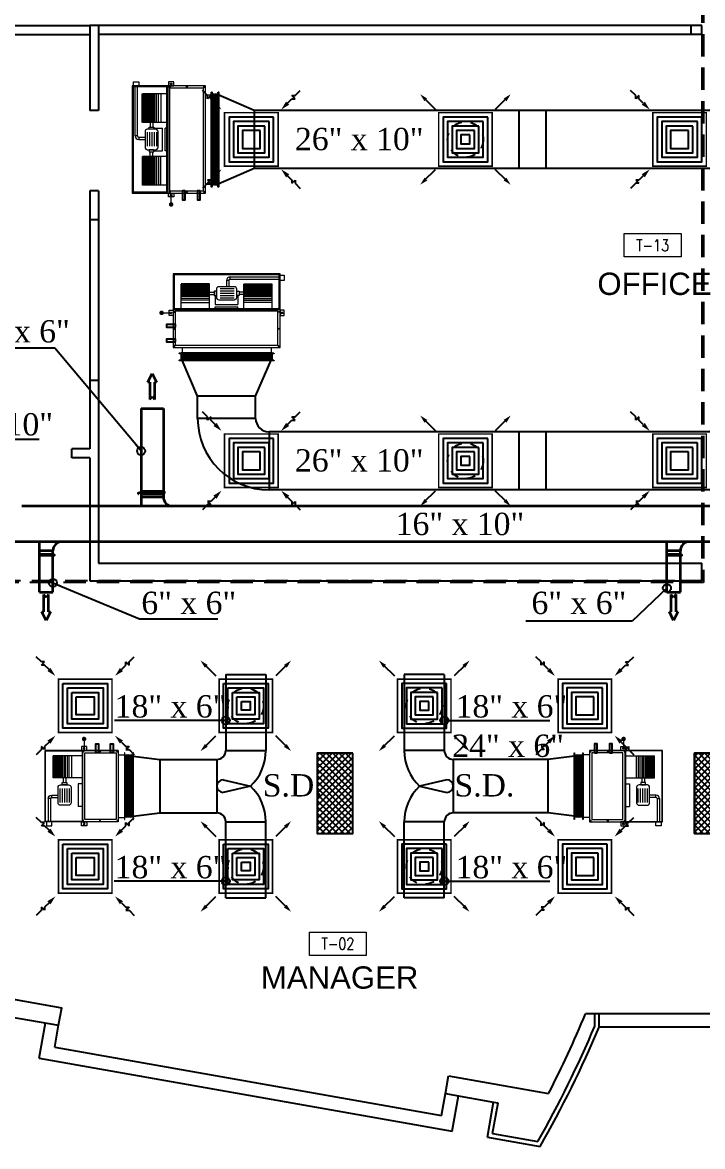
# Model space of a CAD drawing. Extents: x -432 to -365, y -145 to 173.
# Drawn here: x -390.32 to -382.69, y -18.58 to -5.99 of the extents above; entities that cross this region are included whole.
import ezdxf
from ezdxf.enums import TextEntityAlignment as Align

# ---------------------------------------------------------------- set-up
doc = ezdxf.new("R2010")
doc.units = 0
doc.header["$MEASUREMENT"] = 0
for name, pattern in [('DASHDOT', [1, 0.5, -0.25, 0, -0.25]), ('HIDDEN', [0.375, 0.25, -0.125]), ('HIDDEN-Z', [3, 2, -1])]:
    doc.linetypes.add(name, pattern=pattern)
for name, color, linetype in [('01_AC-EQUIP', 206, 'Continuous'), ('03_AC-S.DUCT', 5, 'Continuous'), ('12-AC-FL.CONN.', 2, 'Continuous'), ('A.C.VOLUM DAMPER', 2, 'Continuous'), ('COLHATCH', 5, 'Continuous'), ('column', 6, 'Continuous'), ('elev', 2, 'Continuous'), ('FASEL', 253, 'Continuous'), ('M-CH-WP-R', 40, 'HIDDEN-Z'), ('M-CH-WP-S', 142, 'Continuous'), ('M-DIFUSER', 195, 'Continuous'), ('M-DUCT-RA', 30, 'Continuous'), ('M-DUCT-SA', 5, 'Continuous'), ('M-EQBMNT', 21, 'Continuous'), ('METAL-EDGE', 253, 'Continuous'), ('WALL', 4, 'Continuous'), ('WIN', 5, 'Continuous'), ('ZONE TEXT', 73, 'Continuous')]:
    doc.layers.add(name, color=color, linetype=linetype)
for name, color, linetype, lineweight in [('04-AC_F.A.DUCT', 4, 'Continuous', 35), ('A-SYMB-RMNU', 4, 'Continuous', 9), ('AC-TEXT', 15, 'Continuous', 30)]:
    doc.layers.add(name, color=color, linetype=linetype, lineweight=lineweight)
doc.styles.add('AC', font='romans.shx', dxfattribs={"height": 0.2})
doc.styles.add('ARABY', font='sosa.shx')
doc.styles.add('ROMANS-TITLE', font='ROMANS.shx', dxfattribs={"width": 0.8})
doc.dimstyles.new('IHAB', dxfattribs={"dimscale": 0, "dimtxt": 0.15, "dimasz": 0.09, "dimexe": 0.18, "dimexo": 0.0625, "dimgap": 0, "dimtad": 0, "dimtih": 1, "dimtoh": 1, "dimzin": 0, "dimdsep": 46, "dimtxsty": 'ARABY', "dimcen": 0.03, "dimse1": 1, "dimse2": 1, "dimclrd": 36, "dimclrt": 42, "dimadec": 0, "dimazin": 0, "dimtfac": 1, "dimtmove": 1, "dimatfit": 3, "dimldrblk": 'ORIGIN', "dimfxl": 1, "dimtolj": 1, "dimtzin": 0, "dimarcsym": 0})

# ---------------------------------------------------------------- blocks, each defined once
blk = doc.blocks.new('A-ROOM')
at = {"layer": 'A-SYMB-RMNU'}
blk.add_lwpolyline([(-425, 175), (425, 175), (425, -175), (-425, -175)], close=True, dxfattribs=at)
at = {"layer": 'A-SYMB-RMNU', "style": 'ROMANS-TITLE', "width": 0.8}
blk.add_attdef('ROOM-NO', text='', height=175, dxfattribs=at).set_placement((0, 0), align=Align.MIDDLE)
blk = doc.blocks.new('*U254')
at = {"layer": 'M-DIFUSER', "ltscale": 5, "const_width": 18}
blk.add_lwpolyline([(-300, 300), (300, 300), (300, -300), (-300, -300)], close=True, dxfattribs=at)
at = {"layer": 'M-DIFUSER', "color": 21}
for points in [[(250, 250), (-250, 250), (-250, -250), (250, -250)], [(200, 200), (-200, 200), (-200, -200), (200, -200)], [(150, 150), (-150, 150), (-150, -150), (150, -150)], [(100, 100), (-100, 100), (-100, -100), (100, -100)]]:
    blk.add_lwpolyline(points, close=True, dxfattribs=at)
at = {"layer": 'M-DUCT-RA', "color": 30}
for p, q in [((-491, 491), (-549, 549)), ((491, 491), (549, 549)), ((-491, 455), (-491, 491)), ((-455, 491), (-491, 455)), ((-455, 455), (-455, 491)), ((-406, 406), (-455, 455)), ((406, 406), (455, 455)), ((455, 491), (491, 491)), ((491, 455), (455, 491)), ((455, 455), (491, 455)), ((-491, -491), (-549, -549)), ((-491, -455), (-455, -491)), ((-455, -455), (-491, -455)), ((-455, -491), (-491, -491)), ((-406, -406), (-455, -455)), ((406, -406), (455, -455)), ((455, -491), (491, -455)), ((455, -455), (455, -491)), ((491, -455), (491, -491)), ((491, -491), (549, -549))]:
    blk.add_line(p, q, dxfattribs=at)
for points in [[(-389, 424), (-424, 389), (-335, 335)], [(424, 389), (389, 424), (335, 335)], [(-424, -389), (-389, -424), (-335, -335)], [(389, -424), (424, -389), (335, -335)]]:
    blk.add_solid(points, dxfattribs=at)
blk = doc.blocks.new('*U251')
at = {"layer": 'M-DIFUSER', "ltscale": 5, "const_width": 18}
blk.add_lwpolyline([(-300, 300), (300, 300), (300, -300), (-300, -300)], close=True, dxfattribs=at)
at = {"layer": 'M-DIFUSER', "color": 21}
for points in [[(250, 250), (-250, 250), (-250, -250), (250, -250)], [(200, 200), (-200, 200), (-200, -200), (200, -200)], [(150, 150), (-150, 150), (-150, -150), (150, -150)], [(100, 100), (-100, 100), (-100, -100), (100, -100)], [(50, 50), (-50, 50), (-50, -50), (50, -50)]]:
    blk.add_lwpolyline(points, close=True, dxfattribs=at)
at = {"layer": 'M-DUCT-SA', "color": 5, "extrusion": (-5.07059e-20, -1.19855e-17, -1)}
blk.add_line((-461, 461), (-335, 335), dxfattribs=at)
at = {"layer": 'M-DUCT-SA', "color": 5, "extrusion": (-1.19855e-17, 5.07059e-20, -1)}
blk.add_line((461, 461), (335, 335), dxfattribs=at)
at = {"layer": 'M-DUCT-SA', "color": 5, "extrusion": (1.19855e-17, -5.07059e-20, -1)}
blk.add_line((-461, -461), (-335, -335), dxfattribs=at)
at = {"layer": 'M-DUCT-SA', "color": 5, "extrusion": (5.07059e-20, 1.19855e-17, -1)}
blk.add_line((461, -461), (335, -335), dxfattribs=at)
at = {"layer": 'M-DUCT-SA', "color": 5, "extrusion": (-5.07059e-20, -1.19855e-17, -1)}
blk.add_solid([(460, 428), (429, 459), (507, 507)], dxfattribs=at)
at = {"layer": 'M-DUCT-SA', "color": 5, "extrusion": (5.07059e-20, -1.19855e-17, -1)}
blk.add_solid([(-460, 428), (-429, 459), (-507, 507)], dxfattribs=at)
at = {"layer": 'M-DUCT-SA', "color": 5, "extrusion": (1.19855e-17, -5.07059e-20, -1)}
blk.add_solid([(428, -460), (459, -429), (507, -507)], dxfattribs=at)
at = {"layer": 'M-DUCT-SA', "color": 5, "extrusion": (-1.19855e-17, -5.07059e-20, -1)}
blk.add_solid([(-428, -460), (-459, -429), (-507, -507)], dxfattribs=at)
blk = doc.blocks.new('A$C7E27466D')
at = {"layer": '01_AC-EQUIP', "color": 2, "lineweight": 20}
for p, q in [((-75.3, 98.1), (-73.7, 98.7)), ((-75.3, 98.1), (-73.7, 97.6)), ((-75.3, 97.1), (-73.7, 97.6)), ((-75.3, 97.1), (-73.7, 96.6)), ((-75.3, 96.1), (-73.7, 96.6)), ((-75.3, 96.1), (-73.7, 95.6)), ((-75.3, 95.1), (-73.7, 95.6)), ((-75.3, 95.1), (-73.7, 94.6)), ((-75.3, 94.1), (-73.7, 94.6)), ((-75.3, 94.1), (-73.7, 93.6)), ((-75.3, 93.1), (-73.7, 93.6)), ((-75.3, 93.1), (-73.7, 92.5)), ((-75.3, 92), (-73.7, 92.5)), ((-75.3, 92), (-73.7, 91.5)), ((-75.3, 91), (-73.7, 91.5)), ((-75.3, 91), (-73.7, 90.5)), ((-75.3, 90), (-73.7, 90.5)), ((-75.3, 90), (-73.7, 89.5)), ((-6.3, 97.6), (-73.7, 97.6)), ((-6.3, 96.6), (-73.7, 96.6)), ((-6.3, 95.6), (-73.7, 95.6)), ((-6.3, 94.6), (-73.7, 94.6)), ((-6.3, 93.6), (-73.7, 93.6)), ((-6.3, 92.5), (-73.7, 92.5)), ((-6.3, 91.5), (-73.7, 91.5)), ((-6.3, 90.5), (-73.7, 90.5)), ((-4.7, 98.1), (-6.3, 98.7)), ((-4.7, 98.1), (-6.3, 97.6)), ((-4.7, 97.1), (-6.3, 97.6)), ((-4.7, 97.1), (-6.3, 96.6)), ((-4.7, 96.1), (-6.3, 96.6)), ((-4.7, 96.1), (-6.3, 95.6)), ((-4.7, 95.1), (-6.3, 95.6)), ((-4.7, 95.1), (-6.3, 94.6)), ((-4.7, 94.1), (-6.3, 94.6)), ((-4.7, 94.1), (-6.3, 93.6)), ((-4.7, 93.1), (-6.3, 93.6)), ((-4.7, 93.1), (-6.3, 92.5)), ((-4.7, 92), (-6.3, 92.5)), ((-4.7, 92), (-6.3, 91.5)), ((-4.7, 91), (-6.3, 91.5)), ((-4.7, 91), (-6.3, 90.5)), ((-4.7, 90), (-6.3, 90.5)), ((-4.7, 90), (-6.3, 89.5))]:
    blk.add_line(p, q, dxfattribs=at)
at = {"layer": '01_AC-EQUIP', "color": 1, "lineweight": 20}
for p, q in [((-75, 82), (-75, 89)), ((-5, 82), (-5, 89)), ((-77.8, 81), (-79.9, 81)), ((-78.9, 80.3), (-78.9, 81.7)), ((-2.2, 81), (-0.1, 81)), ((-1.1, 80.3), (-1.1, 81.7)), ((0, 82), (0, 0)), ((-77.8, 61.5), (-79.9, 61.5)), ((-78.9, 60.8), (-78.9, 62.2)), ((-2.2, 61.5), (-0.1, 61.5)), ((-1.1, 60.8), (-1.1, 62.2)), ((-77.8, 42.5), (-79.9, 42.5)), ((-78.9, 41.8), (-78.9, 43.2)), ((-62.7, 42), (-62.7, 37)), ((-37.3, 42), (-37.3, 37)), ((-30.6, 42), (-30.6, 9)), ((-6.2, 42), (-6.2, 9)), ((-2.2, 42.5), (-0.1, 42.5)), ((-1.1, 41.8), (-1.1, 43.2)), ((-37.3, 37), (-62.7, 37)), ((-58.3, 27.4), (-42.7, 27.4)), ((-6.2, 29.5), (-30.6, 29.5)), ((-30.6, 27), (-6.2, 27)), ((-58.3, 24.8), (-42.7, 24.8)), ((-58.3, 22.1), (-42.7, 22.1)), ((-58.3, 19.4), (-42.7, 19.4)), ((-58.3, 16.8), (-42.7, 16.8)), ((-52.7, 7.4), (-52.7, 14.5)), ((-50, 7.4), (-50, 14.5)), ((-30.6, 23.1), (-36, 23.1)), ((-30.6, 20.4), (-36, 20.4)), ((-30.6, 25), (-6.2, 25)), ((-30.6, 23), (-6.2, 23)), ((-30.6, 21.4), (-6.2, 21.4)), ((-30.6, 19.4), (-6.2, 19.4)), ((-30.6, 18.4), (-6.2, 18.4)), ((-30.6, 17.5), (-6.2, 17.5)), ((-30.6, 16.8), (-6.2, 16.8)), ((-30.6, 15.8), (-6.2, 15.8)), ((-30.6, 14.8), (-6.2, 14.8)), ((-30.6, 13.8), (-6.2, 13.8)), ((-30.6, 12.9), (-6.2, 12.9)), ((-54, 6.1), (-79.6, 6.1)), ((-54, 3.5), (-79.6, 3.5)), ((-54, 6.1), (-54, 3.5)), ((-52.7, 7.4), (-50, 7.4)), ((-30.6, 12.2), (-6.2, 12.2)), ((-30.6, 11.5), (-6.2, 11.5)), ((-30.6, 11), (-6.2, 11)), ((-30.6, 10.6), (-6.2, 10.6)), ((-30.6, 10.3), (-6.2, 10.3)), ((-30.6, 9.9), (-6.2, 9.9)), ((-30.6, 9.6), (-6.2, 9.6)), ((-30.6, 9.4), (-6.2, 9.4)), ((-30.6, 9.2), (-6.2, 9.2)), ((-30.6, 9), (-6.2, 9)), ((-30.6, 9), (-6.2, 9))]:
    blk.add_line(p, q, dxfattribs=at)
at = {"layer": '01_AC-EQUIP', "color": 4, "lineweight": 20}
blk.add_line((12.8, 43.8), (2.3, 43.8), dxfattribs=at)
at = {"layer": '01_AC-EQUIP', "color": 1, "linetype": 'DASHDOT', "lineweight": 20}
blk.add_line((-30.6, 16.8), (-6.2, 16.8), dxfattribs=at)
at = {"layer": '01_AC-EQUIP', "color": 2, "lineweight": 20}
for points in [[(-77.5, 98.7), (-77.5, 99.2), (-2.5, 99.2), (-2.5, 98.7)], [(-77.5, 89), (-77.5, 89.5), (-2.5, 89.5), (-2.5, 89)]]:
    blk.add_lwpolyline(points, close=True, dxfattribs=at)
at = {"layer": '01_AC-EQUIP', "color": 1, "lineweight": 20}
for points in [[(-80, 42), (0, 42), (0, 82), (-80, 82)], [(-77.5, 44.5), (-2.5, 44.5), (-2.5, 79.5), (-77.5, 79.5)], [(-84.4, 40.7), (-80, 40.7), (-80, 46.7), (-84.4, 46.7)], [(-80, 42), (-80, 0), (0, 0), (0, 42)], [(-79.6, 41.6), (-79.6, 0.4), (-0.4, 0.4), (-0.4, 41.6)], [(4.4, 40.7), (0, 40.7), (0, 46.7), (4.4, 46.7)], [(-38.6, 19.3), (-36, 19.3), (-36, 24.3), (-38.6, 24.3)], [(-84.4, 7.6), (-80, 7.6), (-80, 1.6), (-84.4, 1.6)]]:
    blk.add_lwpolyline(points, close=True, dxfattribs=at)
at = {"layer": '01_AC-EQUIP', "color": 4, "lineweight": 20, "const_width": 2.52}
blk.add_lwpolyline([(12.6, 45, 1), (13.1, 42.5, 1)], format="xyb", close=True, dxfattribs=at)
at = {"layer": '01_AC-EQUIP', "color": 1, "lineweight": 20}
blk.add_lwpolyline([(-58.8, 14.5), (-41.2, 14.5, 0.414214), (-38.6, 17.1), (-38.6, 26.4, 0.414214), (-41.2, 29.1), (-58.8, 29.1, 0.414214), (-61.4, 26.4), (-61.4, 17.1, 0.414214)], format="xyb", close=True, dxfattribs=at)
for centre in [(-82.3, 43.8), (2.3, 43.8)]:
    blk.add_circle(centre, 0.932, dxfattribs=at)
for radius in [1.33, 3.99]:
    blk.add_arc((-54, 7.4), radius, 270.0006, 0.0006, dxfattribs=at)
for centre, major_axis, start_param, end_param in [((-78.9, 81), (-0.827, 0), -1.570796, 4.712389), ((-78.9, 81), (-0.47, 0), 3.141593, 9.424778), ((-78.9, 61.5), (-0.827, 0), -1.570796, 4.712389), ((-78.9, 61.5), (-0.47, 0), 3.141593, 9.424778), ((-78.9, 42.5), (-0.827, 0), -1.570796, 4.712389), ((-78.9, 42.5), (-0.47, 0), 3.141593, 9.424778)]:
    blk.add_ellipse(centre, major_axis=major_axis, ratio=0.646018, start_param=start_param, end_param=end_param, dxfattribs=at)
at = {"layer": '01_AC-EQUIP', "color": 1, "lineweight": 20, "extrusion": (0, 0, -1)}
for centre, major_axis, start_param, end_param in [((-1.1, 81), (0.827, 0), -1.570796, 4.712389), ((-1.1, 81), (0.47, 0), 3.141593, 9.424778), ((-1.1, 61.5), (0.827, 0), -1.570796, 4.712389), ((-1.1, 61.5), (0.47, 0), 3.141593, 9.424778), ((-1.1, 42.5), (0.827, 0), -1.570796, 4.712389), ((-1.1, 42.5), (0.47, 0), 3.141593, 9.424778)]:
    blk.add_ellipse(centre, major_axis=major_axis, ratio=0.646018, start_param=start_param, end_param=end_param, dxfattribs=at)
at = {"layer": 'M-CH-WP-R', "color": 6, "linetype": 'ByBlock', "ltscale": 1.5}
blk.add_lwpolyline([(-2.5, 76.2), (-2.5, 73.2), (7.5, 73.2), (7.5, 76.2)], close=True, dxfattribs=at)
at = {"layer": 'M-CH-WP-S', "color": 5, "linetype": 'ByBlock', "ltscale": 1.5}
blk.add_lwpolyline([(-2.5, 59.7), (-2.5, 56.7), (7.5, 56.7), (7.5, 59.7)], close=True, dxfattribs=at)
blk = doc.blocks.new('A$C4397250F')
at = {"layer": '04-AC_F.A.DUCT'}
for p, q in [((0, 0), (-0.0241, -0.0482)), ((-0.0241, -0.0482), (-0.0132, -0.0482)), ((-0.0132, -0.0482), (-0.0132, -0.1443)), ((0.0241, -0.0482), (0, 0)), ((0.0132, -0.0482), (0.0241, -0.0482)), ((0.0132, -0.0482), (0.0132, -0.1443)), ((0, -0.1288), (-0.0132, -0.1443)), ((0.0132, -0.1443), (0, -0.1288))]:
    blk.add_line(p, q, dxfattribs=at)
blk = doc.blocks.new('A$C180A56EA')
at = {"layer": 'A.C.VOLUM DAMPER'}
h = blk.add_hatch(dxfattribs=at)
h.set_pattern_fill('ANSI31', color=256, scale=0.001, style=0)
h.set_pattern_definition([(45, (129.5106855, -230.48025158), (-8.838834765e-05, 8.838834765e-05), [])])
h.paths.add_polyline_path([(0.0459, 0.0039), (0.0459, 0.0065), (0.0401, 0.0065), (0.0401, -0.0027), (0.0459, -0.0027), (0.0459, 0), (0.0603, 0), (0.0603, 0.0128), (0.057, 0.0128), (0.057, 0.0039)])
for p, q in [((-0.1242, 0.0032), (-0.1161, 0.0032)), ((-0.1161, 0.0004), (-0.119, 0.0032)), ((-0.1185, 0), (-0.1161, 0.0024)), ((-0.1161, 0.0015), (-0.1179, 0.0032)), ((-0.1174, 0), (-0.1161, 0.0013)), ((-0.1161, 0.0026), (-0.1168, 0.0032)), ((-0.1163, 0), (-0.1161, 0.0001)), ((-0.1161, 0.0001), (-0.1104, 0.0058)), ((-0.1161, 0.0013), (-0.1116, 0.0058)), ((-0.1161, 0.0024), (-0.1127, 0.0058)), ((-0.1161, -0.0026), (-0.1161, 0.0058)), ((-0.1161, 0.0035), (-0.1138, 0.0058)), ((-0.1161, 0.0058), (-0.1099, 0.0058)), ((-0.1161, 0.0057), (-0.116, 0.0058)), ((-0.1161, 0.0046), (-0.1149, 0.0058)), ((-0.1161, -0.001), (-0.1099, 0.0053)), ((-0.1099, -0.0014), (-0.1161, 0.0048)), ((-0.1161, -0.0021), (-0.1099, 0.0042)), ((-0.1099, -0.0026), (-0.1161, 0.0037)), ((-0.1109, -0.0026), (-0.1161, 0.0026)), ((-0.112, -0.0026), (-0.1161, 0.0015)), ((-0.1131, -0.0026), (-0.1161, 0.0004)), ((-0.1099, -0.0003), (-0.116, 0.0058)), ((-0.1156, -0.0026), (-0.1099, 0.0031)), ((-0.1099, 0.0008), (-0.1149, 0.0058)), ((-0.1145, -0.0026), (-0.1099, 0.002)), ((-0.1099, 0.0019), (-0.1138, 0.0058)), ((-0.1134, -0.0026), (-0.1099, 0.0009)), ((-0.1128, 0.0019), (0.0401, 0.0019)), ((-0.1099, 0.003), (-0.1127, 0.0058)), ((-0.1099, 0.0041), (-0.1116, 0.0058)), ((-0.1099, 0.0052), (-0.1105, 0.0058)), ((0.0401, 0.0121), (-0.1099, 0.0121)), ((-0.0882, 0.0113), (-0.0994, -0.0075)), ((-0.0768, 0.0113), (-0.0656, -0.0075)), ((-0.0402, 0.0113), (-0.0514, -0.0075)), ((-0.0284, 0.0113), (-0.0173, -0.0075)), ((0.0056, 0.0113), (-0.0056, -0.0075)), ((0.0174, 0.0113), (0.0286, -0.0075)), ((0.0459, 0.0065), (0.0401, 0.0065)), ((0.0401, 0.0065), (0.0401, -0.0027)), ((0.0459, 0.0039), (0.0459, 0.0065)), ((0.057, 0.0039), (0.0459, 0.0039)), ((0.0603, 0.0128), (0.057, 0.0128)), ((0.057, 0.0128), (0.057, 0.0039)), ((0.0603, 0.0128), (0.0603, 0)), ((-0.1242, 0), (-0.1161, 0)), ((-0.1142, -0.0026), (-0.1161, -0.0007)), ((-0.1153, -0.0026), (-0.1161, -0.0018)), ((-0.1099, -0.0026), (-0.1161, -0.0026)), ((-0.1123, -0.0026), (-0.1099, -0.0003)), ((-0.1111, -0.0026), (-0.1099, -0.0014)), ((-0.11, -0.0026), (-0.1099, -0.0025)), ((-0.1099, -0.0083), (0.0401, -0.0083)), ((0.0401, -0.0027), (0.0459, -0.0027)), ((0.0603, 0), (0.0459, 0)), ((0.0459, -0.0027), (0.0459, 0))]:
    blk.add_line(p, q, dxfattribs=at)
at = {"layer": 'A.C.VOLUM DAMPER', "extrusion": (0, 0, -1)}
for centre, major_axis, start_param, end_param in [((-0.0938, 0.0019), (0.00135, 0.00135), 3.926991, 7.068583), ((-0.0938, 0.0019), (-0.00135, 0.00135), 2.356195, 5.497787), ((-0.0712, 0.0019), (0.00135, 0.00135), 3.926991, 7.068583), ((-0.0712, 0.0019), (-0.00135, 0.00135), 2.356195, 5.497787), ((-0.0458, 0.0019), (0.00135, 0.00135), 3.926991, 7.068583), ((-0.0458, 0.0019), (-0.00135, 0.00135), 2.356195, 5.497787), ((-0.0228, 0.0019), (0.00135, 0.00135), 3.926991, 7.068583), ((-0.0228, 0.0019), (-0.00135, 0.00135), 2.356194, 5.497787), ((0, 0.0019), (0.00135, 0.00135), 3.926991, 7.068583), ((0, 0.0019), (0.00135, 0.00135), 0.785398, 3.926991), ((0.023, 0.0019), (0.00135, 0.00135), 3.926991, 7.068583), ((0.023, 0.0019), (-0.00135, 0.00135), 2.356195, 5.497787)]:
    blk.add_ellipse(centre, major_axis=major_axis, ratio=1, start_param=start_param, end_param=end_param, dxfattribs=at)
blk = doc.blocks.new('A$C069E27EC')
at = {"layer": '01_AC-EQUIP', "color": 2, "linetype": 'Continuous'}
for p, q in [((0, 0), (0, -130)), ((1, 0.3), (0.5, -1.3)), ((1, 0.3), (1.5, -1.3)), ((2, 0.3), (1.5, -1.3)), ((2, 0.3), (2.5, -1.3)), ((3, 0.3), (2.5, -1.3)), ((3, 0.3), (3.6, -1.3)), ((4.1, 0.3), (3.6, -1.3)), ((4.1, 0.3), (4.6, -1.3)), ((5.1, 0.3), (4.6, -1.3)), ((5.1, 0.3), (5.6, -1.3)), ((6.1, 0.3), (5.6, -1.3)), ((6.1, 0.3), (6.6, -1.3)), ((7.1, 0.3), (6.6, -1.3)), ((7.1, 0.3), (7.6, -1.3)), ((8.1, 0.3), (7.6, -1.3)), ((8.1, 0.3), (8.6, -1.3)), ((9.2, 0.3), (8.6, -1.3)), ((9.2, 0.3), (9.7, -1.3)), ((1.5, -128.7), (1.5, -1.3)), ((2.5, -128.7), (2.5, -1.3)), ((3.6, -128.7), (3.6, -1.3)), ((4.6, -128.7), (4.6, -1.3)), ((5.6, -128.7), (5.6, -1.3)), ((6.6, -128.7), (6.6, -1.3)), ((7.6, -128.7), (7.6, -1.3)), ((8.6, -128.7), (8.6, -1.3)), ((1, -130.3), (0.5, -128.7)), ((1, -130.3), (1.5, -128.7)), ((2, -130.3), (1.5, -128.7)), ((2, -130.3), (2.5, -128.7)), ((3, -130.3), (2.5, -128.7)), ((3, -130.3), (3.6, -128.7)), ((4.1, -130.3), (3.6, -128.7)), ((4.1, -130.3), (4.6, -128.7)), ((5.1, -130.3), (4.6, -128.7)), ((5.1, -130.3), (5.6, -128.7)), ((6.1, -130.3), (5.6, -128.7)), ((6.1, -130.3), (6.6, -128.7)), ((7.1, -130.3), (6.6, -128.7)), ((7.1, -130.3), (7.6, -128.7)), ((8.1, -130.3), (7.6, -128.7)), ((8.1, -130.3), (8.6, -128.7)), ((9.2, -130.3), (8.6, -128.7)), ((9.2, -130.3), (9.7, -128.7))]:
    blk.add_line(p, q, dxfattribs=at)
for points in [[(0, 2.5), (0.5, 2.5), (0.5, -132.5), (0, -132.5)], [(9.7, 2.5), (10.2, 2.5), (10.2, -132.5), (9.7, -132.5)]]:
    blk.add_lwpolyline(points, close=True, dxfattribs=at)
blk = doc.blocks.new('A$C7CD32F90')
at = {"layer": '01_AC-EQUIP', "color": 1, "lineweight": 20}
for p, q in [((0.089, -0.4), (0.089, -0.116)), ((0.408, -0.116), (0.089, -0.116)), ((0.408, -0.117), (0.089, -0.117)), ((0.408, -0.119), (0.089, -0.119)), ((0.408, -0.122), (0.089, -0.122)), ((0.408, -0.125), (0.089, -0.125)), ((0.408, -0.4), (0.408, -0.116)), ((0.599, -0.074), (0.599, -0.145)), ((0.626, -0.074), (0.599, -0.074)), ((0.626, -0.074), (0.626, -0.145)), ((0.639, -0.035), (1.2, -0.035)), ((0.639, -0.061), (0.639, -0.035)), ((0.639, -0.061), (1.2, -0.061)), ((0.791, -0.4), (0.791, -0.116)), ((0.791, -0.116), (1.11, -0.116)), ((0.791, -0.117), (1.11, -0.117)), ((0.791, -0.119), (1.11, -0.119)), ((0.791, -0.122), (1.11, -0.122)), ((0.791, -0.125), (1.11, -0.125)), ((1.11, -0.4), (1.11, -0.116)), ((0.408, -0.128), (0.089, -0.128)), ((0.408, -0.132), (0.089, -0.132)), ((0.408, -0.136), (0.089, -0.136)), ((0.408, -0.141), (0.089, -0.141)), ((0.408, -0.148), (0.089, -0.148)), ((0.408, -0.155), (0.089, -0.155)), ((0.408, -0.164), (0.089, -0.164)), ((0.408, -0.173), (0.089, -0.173)), ((0.408, -0.183), (0.089, -0.183)), ((0.408, -0.193), (0.089, -0.193)), ((0.408, -0.201), (0.089, -0.201)), ((0.408, -0.209), (0.089, -0.209)), ((0.408, -0.219), (0.089, -0.219)), ((0.408, -0.229), (0.089, -0.229)), ((0.408, -0.239), (0.089, -0.239)), ((0.408, -0.204), (0.46, -0.204)), ((0.408, -0.231), (0.46, -0.231)), ((0.472, -0.243), (0.472, -0.343)), ((0.683, -0.168), (0.526, -0.168)), ((0.683, -0.194), (0.526, -0.194)), ((0.683, -0.221), (0.526, -0.221)), ((0.683, -0.248), (0.526, -0.248)), ((0.726, -0.243), (0.726, -0.343)), ((0.791, -0.204), (0.739, -0.204)), ((0.791, -0.231), (0.739, -0.231)), ((0.791, -0.128), (1.11, -0.128)), ((0.791, -0.132), (1.11, -0.132)), ((0.791, -0.136), (1.11, -0.136)), ((0.791, -0.141), (1.11, -0.141)), ((0.791, -0.148), (1.11, -0.148)), ((0.791, -0.155), (1.11, -0.155)), ((0.791, -0.164), (1.11, -0.164)), ((0.791, -0.173), (1.11, -0.173)), ((0.791, -0.183), (1.11, -0.183)), ((0.791, -0.193), (1.11, -0.193)), ((0.791, -0.201), (1.11, -0.201)), ((0.791, -0.209), (1.11, -0.209)), ((0.791, -0.219), (1.11, -0.219)), ((0.791, -0.229), (1.11, -0.229)), ((0.791, -0.239), (1.11, -0.239)), ((0.408, -0.255), (0.089, -0.255)), ((0.408, -0.275), (0.089, -0.275)), ((0.408, -0.295), (0.089, -0.295)), ((0.089, -0.321), (0.408, -0.321)), ((0.472, -0.343), (0.726, -0.343)), ((0.472, -0.37), (0.726, -0.37)), ((0.472, -0.4), (0.472, -0.37)), ((0.683, -0.274), (0.526, -0.274)), ((0.726, -0.4), (0.726, -0.37)), ((0.791, -0.255), (1.11, -0.255)), ((0.791, -0.275), (1.11, -0.275)), ((0.791, -0.295), (1.11, -0.295)), ((1.11, -0.321), (0.791, -0.321)), ((0.022, -0.425), (0.001, -0.425)), ((0.011, -0.418), (0.011, -0.432)), ((1.178, -0.425), (1.199, -0.425)), ((1.189, -0.418), (1.189, -0.432)), ((0.022, -0.615), (0.001, -0.615)), ((0.011, -0.608), (0.011, -0.622)), ((1.178, -0.615), (1.199, -0.615)), ((1.189, -0.608), (1.189, -0.622)), ((0.022, -0.81), (0.001, -0.81)), ((0.011, -0.803), (0.011, -0.817)), ((0.1, -0.824), (0.1, -0.89)), ((1.1, -0.824), (1.1, -0.89)), ((1.178, -0.81), (1.199, -0.81)), ((1.189, -0.803), (1.189, -0.817))]:
    blk.add_line(p, q, dxfattribs=at)
at = {"layer": '01_AC-EQUIP', "color": 1, "linetype": 'DASHDOT', "lineweight": 20}
for p, q in [((0.408, -0.193), (0.089, -0.193)), ((0.791, -0.193), (1.11, -0.193))]:
    blk.add_line(p, q, dxfattribs=at)
at = {"layer": '01_AC-EQUIP', "color": 4, "lineweight": 20}
blk.add_line((-0.128, -0.438), (-0.023, -0.438), dxfattribs=at)
at = {"layer": '01_AC-EQUIP', "color": 1, "lineweight": 20}
for points in [[(0, -0.4), (1.2, -0.4), (1.2, 0), (0, 0)], [(0.012, -0.388), (1.188, -0.388), (1.188, -0.012), (0.012, -0.012)], [(1.244, -0.076), (1.2, -0.076), (1.2, -0.016), (1.244, -0.016)], [(0.485, -0.193), (0.46, -0.193), (0.46, -0.243), (0.485, -0.243)], [(0.714, -0.193), (0.739, -0.193), (0.739, -0.243), (0.714, -0.243)], [(-0.044, -0.407), (0, -0.407), (0, -0.467), (-0.044, -0.467)], [(1.2, -0.4), (0, -0.4), (0, -0.824), (1.2, -0.824)], [(1.175, -0.42), (0.024, -0.42), (0.024, -0.8), (1.175, -0.8)], [(1.244, -0.407), (1.2, -0.407), (1.2, -0.467), (1.244, -0.467)]]:
    blk.add_lwpolyline(points, close=True, dxfattribs=at)
blk.add_lwpolyline([(0.687, -0.145), (0.511, -0.145, 0.414214), (0.485, -0.171), (0.485, -0.264, 0.414214), (0.511, -0.291), (0.687, -0.291, 0.414214), (0.714, -0.264), (0.714, -0.171, 0.414214)], format="xyb", close=True, dxfattribs=at)
at = {"layer": '01_AC-EQUIP', "color": 4, "lineweight": 20, "const_width": 0.0252}
blk.add_lwpolyline([(-0.126, -0.45, 1), (-0.131, -0.425, 1)], format="xyb", close=True, dxfattribs=at)
at = {"layer": '01_AC-EQUIP', "color": 1, "lineweight": 20}
for centre in [(-0.023, -0.438), (1.223, -0.438)]:
    blk.add_circle(centre, 0.00932, dxfattribs=at)
for radius in [0.0399, 0.0133]:
    blk.add_arc((0.639, -0.074), radius, 90.0006, 180.0006, dxfattribs=at)
at = {"layer": '01_AC-EQUIP', "color": 1, "lineweight": 20, "extrusion": (0, 0, -1)}
for centre, major_axis, start_param, end_param in [((0.011, -0.425), (-0.00827, 0), -1.570796, 4.712389), ((0.011, -0.425), (-0.0047, 0), 3.141593, 9.424778), ((0.011, -0.615), (-0.00827, 0), -1.570796, 4.712389), ((0.011, -0.615), (-0.0047, 0), 3.141593, 9.424778), ((0.011, -0.81), (-0.00827, 0), -1.570796, 4.712389), ((0.011, -0.81), (-0.0047, 0), 3.141593, 9.424778)]:
    blk.add_ellipse(centre, major_axis=major_axis, ratio=0.646018, start_param=start_param, end_param=end_param, dxfattribs=at)
at = {"layer": '01_AC-EQUIP', "color": 1, "lineweight": 20}
for centre, major_axis, start_param, end_param in [((1.189, -0.425), (0.00827, 0), -1.570796, 4.712389), ((1.189, -0.425), (0.0047, 0), 3.141593, 9.424778), ((1.189, -0.615), (0.00827, 0), -1.570796, 4.712389), ((1.189, -0.615), (0.0047, 0), 3.141593, 9.424778), ((1.189, -0.81), (0.00827, 0), -1.570796, 4.712389), ((1.189, -0.81), (0.0047, 0), 3.141593, 9.424778)]:
    blk.add_ellipse(centre, major_axis=major_axis, ratio=0.646018, start_param=start_param, end_param=end_param, dxfattribs=at)
at = {"layer": 'M-CH-WP-R', "color": 6, "linetype": 'ByBlock', "ltscale": 1.5}
blk.add_lwpolyline([(0.025, -0.762), (0.025, -0.732), (-0.075, -0.732), (-0.075, -0.762)], close=True, dxfattribs=at)
at = {"layer": 'M-CH-WP-S', "color": 5, "linetype": 'ByBlock', "ltscale": 1.5}
blk.add_lwpolyline([(0.025, -0.597), (0.025, -0.567), (-0.075, -0.567), (-0.075, -0.597)], close=True, dxfattribs=at)
at = {"layer": 'M-EQBMNT', "color": 21, "linetype": 'ByBlock', "ltscale": 1.5}
for p, q in [((0.408, -0.116), (0.089, -0.116)), ((0.791, -0.116), (1.11, -0.116))]:
    blk.add_line(p, q, dxfattribs=at)
at = {"layer": '01_AC-EQUIP', "color": 1, "lineweight": 20, "xscale": 0.00784765227677817, "yscale": 0.00784765227677817, "zscale": 0.00784765227677817, "rotation": 270}
blk.add_blockref('A$C069E27EC', (1.11, -0.89), dxfattribs=at)

msp = doc.modelspace()

# ---------------------------------------------------------------- hatches: boundary and pattern name
at = {"layer": 'COLHATCH', "linetype": 'Continuous'}
h = msp.add_hatch(dxfattribs=at)
h.set_pattern_fill('_USER', color=252, scale=0.05, angle=45, style=0, double=1, pattern_type=0)
h.set_pattern_definition([(45, (-202.924395, -172.77691), (-0.035355339, 0.035355339), []), (135, (-202.924395, -172.77691), (-0.035355339, -0.035355339), [])])
h.paths.add_polyline_path([(-382.484, 4.803), (-382.784, 4.803), (-382.784, 3.903), (-382.484, 3.903)])
h.paths.add_polyline_path([(-380.484, 4.803), (-381.284, 4.803), (-381.284, 4.503), (-380.484, 4.503)])
h.paths.add_polyline_path([(-378.534, 2.803), (-378.834, 2.803), (-378.834, 2.203), (-378.534, 2.203)])
h.paths.add_polyline_path([(-378.134, -0.777), (-378.934, -0.777), (-378.934, -1.077), (-378.134, -1.077)])
h.paths.add_polyline_path([(-380.684, -0.777), (-381.484, -0.777), (-381.484, -1.077), (-380.684, -1.077)])
h.paths.add_polyline_path([(-380.584, -5.827), (-381.484, -5.827), (-381.484, -6.127), (-380.584, -6.127)])
h.paths.add_polyline_path([(-378.134, -5.777), (-378.934, -5.777), (-378.934, -6.077), (-378.134, -6.077)])
h.paths.add_polyline_path([(-380.392, -12.047), (-381.492, -12.047), (-381.492, -12.347), (-380.639, -12.347, -0.011587), (-380.655, -13.033), (-380.405, -13.043, 0.01656)])
h.paths.add_polyline_path([(-380.586, -14.777), (-380.84, -14.777, -0.040808), (-381.428, -17.116), (-381.192, -17.197, 0.04151)])
h.paths.add_polyline_path([(-382.484, -14.177), (-382.784, -14.177), (-382.784, -15.077), (-382.484, -15.077)])
h.paths.add_polyline_path([(-386.614, -14.177), (-387.014, -14.177), (-387.014, -15.077), (-386.614, -15.077)])
h.paths.add_polyline_path([(-390.414, -14.177), (-390.864, -14.177), (-390.864, -15.077), (-390.414, -15.077)])
h.paths.add_polyline_path([(-390.664, -15.997), (-390.964, -15.997), (-390.964, -16.897), (-390.664, -16.897)])
h.paths.add_polyline_path([(-398.664, -14.177), (-398.964, -14.177), (-398.964, -15.077), (-398.664, -15.077)])
h.paths.add_polyline_path([(-398.664, -15.997), (-398.964, -15.997), (-398.964, -16.897), (-398.664, -16.897)])
h.paths.add_polyline_path([(-406.664, -14.177), (-406.964, -14.177), (-406.964, -15.077), (-406.664, -15.077)])
h.paths.add_polyline_path([(-406.664, -15.997), (-406.964, -15.997), (-406.964, -16.897), (-406.664, -16.897)])
h.paths.add_polyline_path([(-414.764, -14.177), (-415.214, -14.177), (-415.214, -15.077), (-414.764, -15.077)])
h.paths.add_polyline_path([(-414.664, -15.997), (-414.964, -15.997), (-414.964, -16.897), (-414.664, -16.897)])
h.paths.add_polyline_path([(-418.614, -14.177), (-419.014, -14.177), (-419.014, -15.077), (-418.614, -15.077)])
h.paths.add_polyline_path([(-422.844, -14.177), (-423.144, -14.177), (-423.144, -15.077), (-422.844, -15.077)])
h.paths.add_polyline_path([(-424.137, -12.047), (-425.237, -12.047, 0.01656), (-425.224, -13.043), (-424.974, -13.033, -0.011587), (-424.99, -12.347), (-424.137, -12.347)])
h.paths.add_polyline_path([(-424.789, -14.777), (-425.042, -14.777, 0.04151), (-424.437, -17.197), (-424.2, -17.116, -0.040808)])
h.paths.add_polyline_path([(-424.144, -5.827), (-425.044, -5.827), (-425.044, -6.127), (-424.144, -6.127)])
h.paths.add_polyline_path([(-426.694, -5.777), (-427.494, -5.777), (-427.494, -6.077), (-426.694, -6.077)])
h.paths.add_polyline_path([(-426.694, -0.777), (-427.494, -0.777), (-427.494, -1.077), (-426.694, -1.077)])
h.paths.add_polyline_path([(-424.144, -0.777), (-424.944, -0.777), (-424.944, -1.077), (-424.144, -1.077)])
h.paths.add_polyline_path([(-426.794, 2.803), (-427.094, 2.803), (-427.094, 2.203), (-426.794, 2.203)])
h.paths.add_polyline_path([(-424.344, 4.803), (-425.144, 4.803), (-425.144, 4.503), (-424.344, 4.503)])
h.paths.add_polyline_path([(-422.844, 4.803), (-423.144, 4.803), (-423.144, 3.903), (-422.844, 3.903)])
h.paths.add_polyline_path([(-418.564, 4.803), (-418.964, 4.803), (-418.964, 3.903), (-418.564, 3.903)])
h.paths.add_polyline_path([(-414.764, 4.803), (-415.214, 4.803), (-415.214, 3.903), (-414.764, 3.903)])
h.paths.add_polyline_path([(-405.414, 7.003), (-405.714, 7.003), (-405.714, 6.403), (-405.414, 6.403)])
h.paths.add_polyline_path([(-405.414, 4.503), (-400.314, 4.503), (-400.314, 3.053), (-400.014, 3.053), (-400.014, 4.803), (-405.714, 4.803), (-405.714, 3.053), (-405.414, 3.053)])
h.paths.add_polyline_path([(-398.664, 7.003), (-398.964, 7.003), (-398.964, 6.403), (-398.664, 6.403)])
h.paths.add_polyline_path([(-398.664, 3.653), (-398.964, 3.653), (-398.964, 3.053), (-398.664, 3.053)])
h.paths.add_polyline_path([(-390.414, 4.803), (-390.864, 4.803), (-390.864, 3.903), (-390.414, 3.903)])

# ---------------------------------------------------------------- linework, layer by layer
at = {"layer": '03_AC-S.DUCT', "linetype": 'Continuous'}
for p, q in [((-387.719, -6.977), (-388.123, -6.802)), ((-380.102, -6.977), (-387.719, -6.977)), ((-387.719, -6.977), (-387.719, -7.627)), ((-384.752, -6.982), (-384.752, -7.632)), ((-384.452, -6.982), (-384.452, -7.632)), ((-387.719, -7.627), (-388.123, -7.802)), ((-380.102, -7.627), (-387.719, -7.627)), ((-388.354, -10.177), (-388.529, -9.773)), ((-387.704, -10.177), (-387.529, -9.773)), ((-388.354, -10.427), (-388.354, -10.177)), ((-387.704, -10.177), (-388.354, -10.177)), ((-387.704, -10.427), (-387.704, -10.177)), ((-387.704, -10.427), (-388.354, -10.427)), ((-380.102, -10.577), (-387.554, -10.577)), ((-387.554, -10.577), (-387.554, -11.227)), ((-384.752, -10.582), (-384.752, -11.232)), ((-384.452, -10.582), (-384.452, -11.232)), ((-380.102, -11.227), (-387.554, -11.227)), ((-388.039, -13.297), (-388.039, -14.147)), ((-388.039, -13.297), (-387.589, -13.297)), ((-387.589, -13.297), (-387.589, -14.147)), ((-386.039, -13.297), (-386.039, -14.147)), ((-385.589, -13.297), (-386.039, -13.297)), ((-385.589, -13.297), (-385.589, -14.147)), ((-389.078, -14.21), (-388.778, -14.247)), ((-388.039, -14.147), (-387.589, -14.147)), ((-385.589, -14.147), (-386.039, -14.147)), ((-384.128, -14.21), (-384.428, -14.247)), ((-388.778, -14.247), (-388.139, -14.247)), ((-388.778, -14.247), (-388.778, -14.847)), ((-388.139, -14.247), (-388.139, -14.847)), ((-384.428, -14.247), (-385.489, -14.247)), ((-385.489, -14.247), (-385.489, -14.847)), ((-384.428, -14.247), (-384.428, -14.847)), ((-389.078, -14.884), (-388.778, -14.847)), ((-388.778, -14.847), (-388.139, -14.847)), ((-384.428, -14.847), (-385.489, -14.847)), ((-384.128, -14.884), (-384.428, -14.847)), ((-388.039, -14.947), (-387.589, -14.947)), ((-388.039, -15.797), (-388.039, -14.947)), ((-387.589, -15.797), (-387.589, -14.947)), ((-385.589, -14.947), (-386.039, -14.947)), ((-386.039, -15.797), (-386.039, -14.947)), ((-385.589, -15.797), (-385.589, -14.947)), ((-388.039, -15.797), (-387.589, -15.797)), ((-385.589, -15.797), (-386.039, -15.797))]:
    msp.add_line(p, q, dxfattribs=at)
for centre, radius, start, end in [((-387.554, -10.427), 0.8, 180, 270), ((-387.554, -10.427), 0.15, 180, 270), ((-388.139, -14.147), 0.1, 270, 360), ((-388.139, -14.147), 0.55, 313.3418, 360), ((-385.489, -14.147), 0.55, 180, 226.6582), ((-385.489, -14.147), 0.1, 180, 270), ((-388.139, -14.947), 0.55, 0, 46.6582), ((-385.489, -14.947), 0.55, 133.3418, 180), ((-388.139, -14.947), 0.1, 0, 90), ((-385.489, -14.947), 0.1, 90, 180)]:
    msp.add_arc(centre, radius, start, end, dxfattribs=at)
at = {"layer": '04-AC_F.A.DUCT', "linetype": 'Continuous'}
for p, q in [((-388.988, -10.317), (-388.988, -11.409)), ((-388.988, -10.317), (-388.738, -10.317)), ((-388.738, -10.317), (-388.738, -11.309)), ((-388.738, -11.309), (-388.988, -11.309)), ((-382.384, -11.409), (-390.326, -11.409)), ((-382.384, -11.809), (-397.769, -11.809)), ((-390.126, -12.375), (-390.126, -11.809)), ((-383.093, -12.375), (-383.093, -11.809)), ((-389.976, -11.909), (-390.126, -11.909)), ((-389.976, -12.375), (-389.976, -11.909)), ((-382.943, -11.909), (-383.093, -11.909)), ((-382.943, -12.375), (-382.943, -11.909)), ((-390.126, -12.375), (-389.976, -12.375)), ((-383.093, -12.375), (-382.943, -12.375))]:
    msp.add_line(p, q, dxfattribs=at)
for centre, start, end in [((-388.638, -11.309), 180, 270), ((-389.876, -11.909), 90, 180), ((-382.843, -11.909), 90, 180)]:
    msp.add_arc(centre, 0.1, start, end, dxfattribs=at)
at = {"layer": '12-AC-FL.CONN.', "linetype": 'HIDDEN', "ltscale": 0.25}
for centre in [(-385.352, -7.302), (-385.352, -10.902), (-387.814, -13.647), (-385.814, -13.647), (-385.814, -13.647), (-387.814, -15.447), (-385.814, -15.447)]:
    msp.add_circle(centre, 0.2, dxfattribs=at)
at = {"layer": 'A.C.VOLUM DAMPER'}
for p, q in [((-388.068, -14.476), (-387.762, -14.547)), ((-385.56, -14.476), (-385.867, -14.547)), ((-387.762, -14.547), (-388.068, -14.618)), ((-385.867, -14.547), (-385.56, -14.618))]:
    msp.add_line(p, q, dxfattribs=at)
for centre, start, end in [((-388.068, -14.547), 90, 270), ((-385.56, -14.547), 270, 90)]:
    msp.add_arc(centre, 0.071, start, end, dxfattribs=at)
at = {"layer": 'column', "color": 252}
for points in [[(-386.614, -14.177), (-387.014, -14.177), (-387.014, -15.077), (-386.614, -15.077)], [(-382.484, -14.177), (-382.784, -14.177), (-382.784, -15.077), (-382.484, -15.077)]]:
    msp.add_lwpolyline(points, close=True, dxfattribs=at)
at = {"layer": 'elev', "color": 252}
for p, q in [((-390.664, -6.027), (-389.564, -6.027)), ((-390.664, -6.127), (-389.564, -6.127))]:
    msp.add_line(p, q, dxfattribs=at)
at = {"layer": 'FASEL', "linetype": 'HIDDEN'}
for points in [[(-382.704, 2.503), (-382.704, -12.247), (-383.004, -12.247), (-383.004, -12.247), (-386.664, -12.247), (-386.664, -12.247), (-386.964, -12.247), (-386.964, -12.247), (-390.664, -12.247), (-390.664, -12.777), (-390.964, -12.777), (-390.964, -12.247), (-394.664, -12.247), (-394.664, -12.777), (-394.964, -12.777), (-394.964, -12.247), (-398.664, -12.247)], [(-382.684, 2.503), (-382.684, -12.267), (-383.024, -12.267), (-383.024, -12.267), (-386.644, -12.267), (-386.644, -12.267), (-386.984, -12.267), (-386.984, -12.267), (-390.644, -12.267), (-390.644, -12.797), (-390.984, -12.797), (-390.984, -12.267), (-394.644, -12.267), (-394.644, -12.797), (-394.984, -12.797), (-394.984, -12.267), (-398.644, -12.267)]]:
    msp.add_lwpolyline(points, dxfattribs=at)
at = {"layer": 'METAL-EDGE', "color": 252, "linetype": 'Continuous'}
for p, q in [((-383.903, -17.237), (-383.903, -17.097)), ((-385.047, -18.439), (-384.987, -18.095)), ((-385.036, -18.086), (-384.987, -18.095)), ((-385.047, -18.439), (-384.54, -18.529))]:
    msp.add_line(p, q, dxfattribs=at)
msp.add_arc((-395.439, -12.347), 12.53, 330.4369, 337.0293, dxfattribs=at)
at = {"layer": 'WALL', "color": 252, "linetype": 'Continuous'}
for p, q in [((-389.564, -6.027), (-389.564, -6.977)), ((-389.464, -6.027), (-389.564, -6.027)), ((-389.464, -6.027), (-389.464, -6.977)), ((-382.704, -6.027), (-382.824, -6.027)), ((-382.824, -6.027), (-382.824, -6.127)), ((-382.704, -6.127), (-382.704, -6.027)), ((-382.704, -6.127), (-382.824, -6.127)), ((-389.464, -6.977), (-389.564, -6.977)), ((-389.464, -7.877), (-389.564, -7.877)), ((-389.564, -7.877), (-389.564, -8.202)), ((-389.464, -7.877), (-389.464, -8.202)), ((-389.464, -8.202), (-389.564, -8.202)), ((-389.464, -10.002), (-389.564, -10.002)), ((-389.564, -10.002), (-389.564, -10.767)), ((-389.464, -10.002), (-389.464, -12.047)), ((-389.564, -10.767), (-389.764, -10.767)), ((-389.764, -10.867), (-389.764, -10.767)), ((-389.564, -10.867), (-389.764, -10.867)), ((-389.564, -10.867), (-389.564, -12.247)), ((-389.464, -12.047), (-382.704, -12.047)), ((-382.704, -12.247), (-382.704, -12.047)), ((-389.564, -12.247), (-382.704, -12.247)), ((-382.784, -14.177), (-382.684, -14.177)), ((-382.784, -15.077), (-382.784, -14.177)), ((-382.784, -15.077), (-382.384, -15.077)), ((-390.664, -16.891), (-389.878, -17.029)), ((-389.912, -17.226), (-389.878, -17.029)), ((-383.853, -17.097), (-384.007, -17.097)), ((-383.853, -17.247), (-383.853, -17.097)), ((-390.454, -17.131), (-389.912, -17.226)), ((-385.577, -17.991), (-385.543, -17.794)), ((-385.543, -17.794), (-384.421, -17.991)), ((-385.577, -17.991), (-385.036, -18.086)), ((-385.105, -18.48), (-385.036, -18.086)), ((-385.105, -18.48), (-384.514, -18.584))]:
    msp.add_line(p, q, dxfattribs=at)
msp.add_lwpolyline([(-386.614, -14.177), (-387.014, -14.177), (-387.014, -15.077), (-386.614, -15.077)], close=True, dxfattribs=at)
for radius, start, end in [(12.38, 332.8739, 337.4375), (12.58, 330.276, 337.0757)]:
    msp.add_arc((-395.439, -12.347), radius, start, end, dxfattribs=at)
at = {"layer": 'WIN', "color": 252}
for p, q in [((-382.824, -6.027), (-389.464, -6.027)), ((-382.824, -6.127), (-389.464, -6.127)), ((-389.564, -8.202), (-389.564, -10.002)), ((-389.464, -8.202), (-389.464, -10.002)), ((-381.976, -17.097), (-383.853, -17.097)), ((-390.13, -17.594), (-390.06, -17.2)), ((-389.956, -17.472), (-389.912, -17.226)), ((-381.976, -17.247), (-383.853, -17.247)), ((-389.956, -17.472), (-385.621, -18.237)), ((-390.13, -17.594), (-385.499, -18.411)), ((-385.621, -18.237), (-385.577, -17.991)), ((-385.499, -18.411), (-385.43, -18.017))]:
    msp.add_line(p, q, dxfattribs=at)

# ---------------------------------------------------------------- block references
at = {"layer": '01_AC-EQUIP', "rotation": 90}
msp.add_blockref('A$C7CD32F90', (-389.089, -7.902), dxfattribs=at)
at = {"layer": '01_AC-EQUIP'}
msp.add_blockref('A$C7CD32F90', (-388.629, -8.807), dxfattribs=at)
at = {"layer": '01_AC-EQUIP', "yscale": 0.009999999999990905, "zscale": 0.01}
for p, xscale, rotation in [((-390.064, -14.147), -0.009999999999990905, 270), ((-383.142, -14.147), 0.009999999999990905, 90)]:
    msp.add_blockref('A$C7E27466D', p, dxfattribs=dict(at, xscale=xscale, rotation=rotation))
at = {"layer": '04-AC_F.A.DUCT', "linetype": 'Continuous', "xscale": -2, "yscale": 2, "zscale": 2}
msp.add_blockref('A$C4397250F', (-388.863, -9.925), dxfattribs=at)
at = {"layer": '04-AC_F.A.DUCT', "xscale": -2, "yscale": 2, "zscale": 2, "rotation": 180}
for p in [(-390.051, -12.69), (-383.018, -12.69)]:
    msp.add_blockref('A$C4397250F', p, dxfattribs=at)
at = {"layer": 'A-SYMB-RMNU', "xscale": 0.0007500000000391083, "yscale": 0.0007500000000106866, "zscale": 0.00075}
for p, values in [((-383.253, -8.487), {'ROOM-NO': 'T-13'}), ((-386.782, -16.313), {'ROOM-NO': 'T-02'})]:
    msp.add_blockref('A-ROOM', p, dxfattribs=at).add_auto_attribs(values)
at = {"layer": 'A.C.VOLUM DAMPER', "rotation": 180}
for p, xscale, yscale, zscale in [((-388.921, -11.256), 1.666666660350927, 1.666666660350955, 1.666666660417517), ((-390.016, -11.954), -1.000001061474904, 1.000001061474904, 1.000001061514839), ((-382.983, -11.954), -1.000001061474904, 1.000001061474904, 1.000001061514839)]:
    msp.add_blockref('A$C180A56EA', p, dxfattribs=dict(at, xscale=xscale, yscale=yscale, zscale=zscale))
at = {"layer": 'M-DIFUSER', "color": 21, "yscale": 0.001000000000004775, "zscale": 0.001}
for name, p, xscale in [('*U254', (-387.752, -7.302), 0.0009999999999763531), ('*U254', (-387.752, -7.302), 0.0009999999999763531), ('*U251', (-385.352, -7.302), 0.0009999999999763531), ('*U254', (-382.952, -7.302), 0.0009999999999763531), ('*U254', (-387.752, -10.902), 0.0009999999999763531), ('*U251', (-385.352, -10.902), 0.0009999999999763531), ('*U254', (-382.952, -10.902), 0.0009999999999763531), ('*U254', (-389.614, -13.647), -0.0009999999999763531), ('*U251', (-387.814, -13.647), -0.0009999999999763531), ('*U251', (-385.814, -13.647), 0.0009999999999763531), ('*U254', (-384.014, -13.647), 0.0009999999999763531), ('*U254', (-384.014, -13.647), 0.0009999999999763531), ('*U254', (-389.614, -15.447), -0.0009999999999763531), ('*U251', (-387.814, -15.447), -0.0009999999999763531), ('*U251', (-385.814, -15.447), 0.0009999999999763531), ('*U254', (-384.014, -15.447), 0.0009999999999763531)]:
    msp.add_blockref(name, p, dxfattribs=dict(at, xscale=xscale))

# ---------------------------------------------------------------- texts
at = {"layer": 'AC-TEXT', "color": 34, "linetype": 'Continuous', "char_height": 0.25, "width": 3.95146, "style": 'AC'}
for s, insert, attachment_point in [('\\A1;{\\fTimes New Roman|b0|i0|c0|p18;\\C256;26" x 10"}', (-385.822, -7.426), 9), ('\\A1;{\\fTimes New Roman|b0|i0|c0|p18;\\C85;10" x 6"}', (-391.039, -9.58), 7), ('\\A1;{\\fTimes New Roman|b0|i0|c0|p18;\\C85;12" x 10"}', (-391.416, -10.622), 7), ('\\A1;{\\fTimes New Roman|b0|i0|c0|p18;\\C256;26" x 10"}', (-385.822, -11.026), 9), ('\\A1;{\\fTimes New Roman|b0|i0|c0|p18;\\C85;16" x 10"}', (-386.134, -11.738), 7), ('\\A1;{\\fTimes New Roman|b0|i0|c0|p18;\\C85;6" x 6"}', (-388.985, -12.622), 7), ('\\A1;{\\fTimes New Roman|b0|i0|c0|p18;\\C85;6" x 6"}', (-384.612, -12.622), 7), ('\\A1;{\\fTimes New Roman|b0|i0|c0|p18;\\C256;18" x 6"}', (-389.284, -13.782), 7), ('\\A1;{\\fTimes New Roman|b0|i0|c0|p18;\\C256;18" x 6"}', (-385.463, -13.782), 7), ('\\A1;{\\fTimes New Roman|b0|i0|c0|p18;\\C256;24" x 6"}', (-385.5, -14.223), 7), ('\\A1;{\\fTimes New Roman|b0|i0|c0|p18;\\C256;S.D.}', (-387.624, -14.668), 7), ('\\A1;{\\fTimes New Roman|b0|i0|c0|p18;\\C256;S.D.}', (-385.475, -14.668), 7), ('\\A1;{\\fTimes New Roman|b0|i0|c0|p18;\\C256;18" x 6"}', (-389.284, -15.583), 7), ('\\A1;{\\fTimes New Roman|b0|i0|c0|p18;\\C256;18" x 6"}', (-385.463, -15.583), 7)]:
    msp.add_mtext(s, dxfattribs=dict(at, insert=insert, attachment_point=attachment_point))
at = {"layer": 'ZONE TEXT', "linetype": 'Continuous', "char_height": 0.25, "width": 3.29288, "attachment_point": 1, "style": 'AC'}
for s, insert in [('{\\fArial|b0|i0|c0|p34;OFFICE}', (-383.873, -8.794, -0.563)), ('{\\fArial|b0|i0|c0|p34;MANAGER}', (-387.645, -16.566))]:
    msp.add_mtext(s, dxfattribs=dict(at, insert=insert))

# ---------------------------------------------------------------- leaders
at = {"layer": 'AC-TEXT', "color": 34, "linetype": 'Continuous'}
for points, override in [([(-388.988, -10.792), (-389.953, -9.641), (-391.039, -9.641)], {"dimscale": 1}), ([(-391.647, -11.509), (-391.423, -10.659), (-390.129, -10.659)], {"dimscale": 1}), ([(-389.976, -12.269), (-389.007, -12.674), (-388.126, -12.674)], {"dimscale": 1}), ([(-383.093, -12.328), (-383.485, -12.698), (-384.676, -12.698)], {"dimscale": 1, "dimclrd": 34, "dimfxl": 0}), ([(-388.039, -13.81), (-389.285, -13.81)], {"dimscale": 1}), ([(-385.589, -13.81), (-384.406, -13.81)], {"dimscale": 1}), ([(-388.039, -15.612), (-389.291, -15.612)], {"dimscale": 1}), ([(-385.589, -15.612), (-384.406, -15.612)], {"dimscale": 1})]:
    msp.add_leader(points, dimstyle='IHAB', override=override, dxfattribs=at)

doc.saveas('drawing.dxf')
